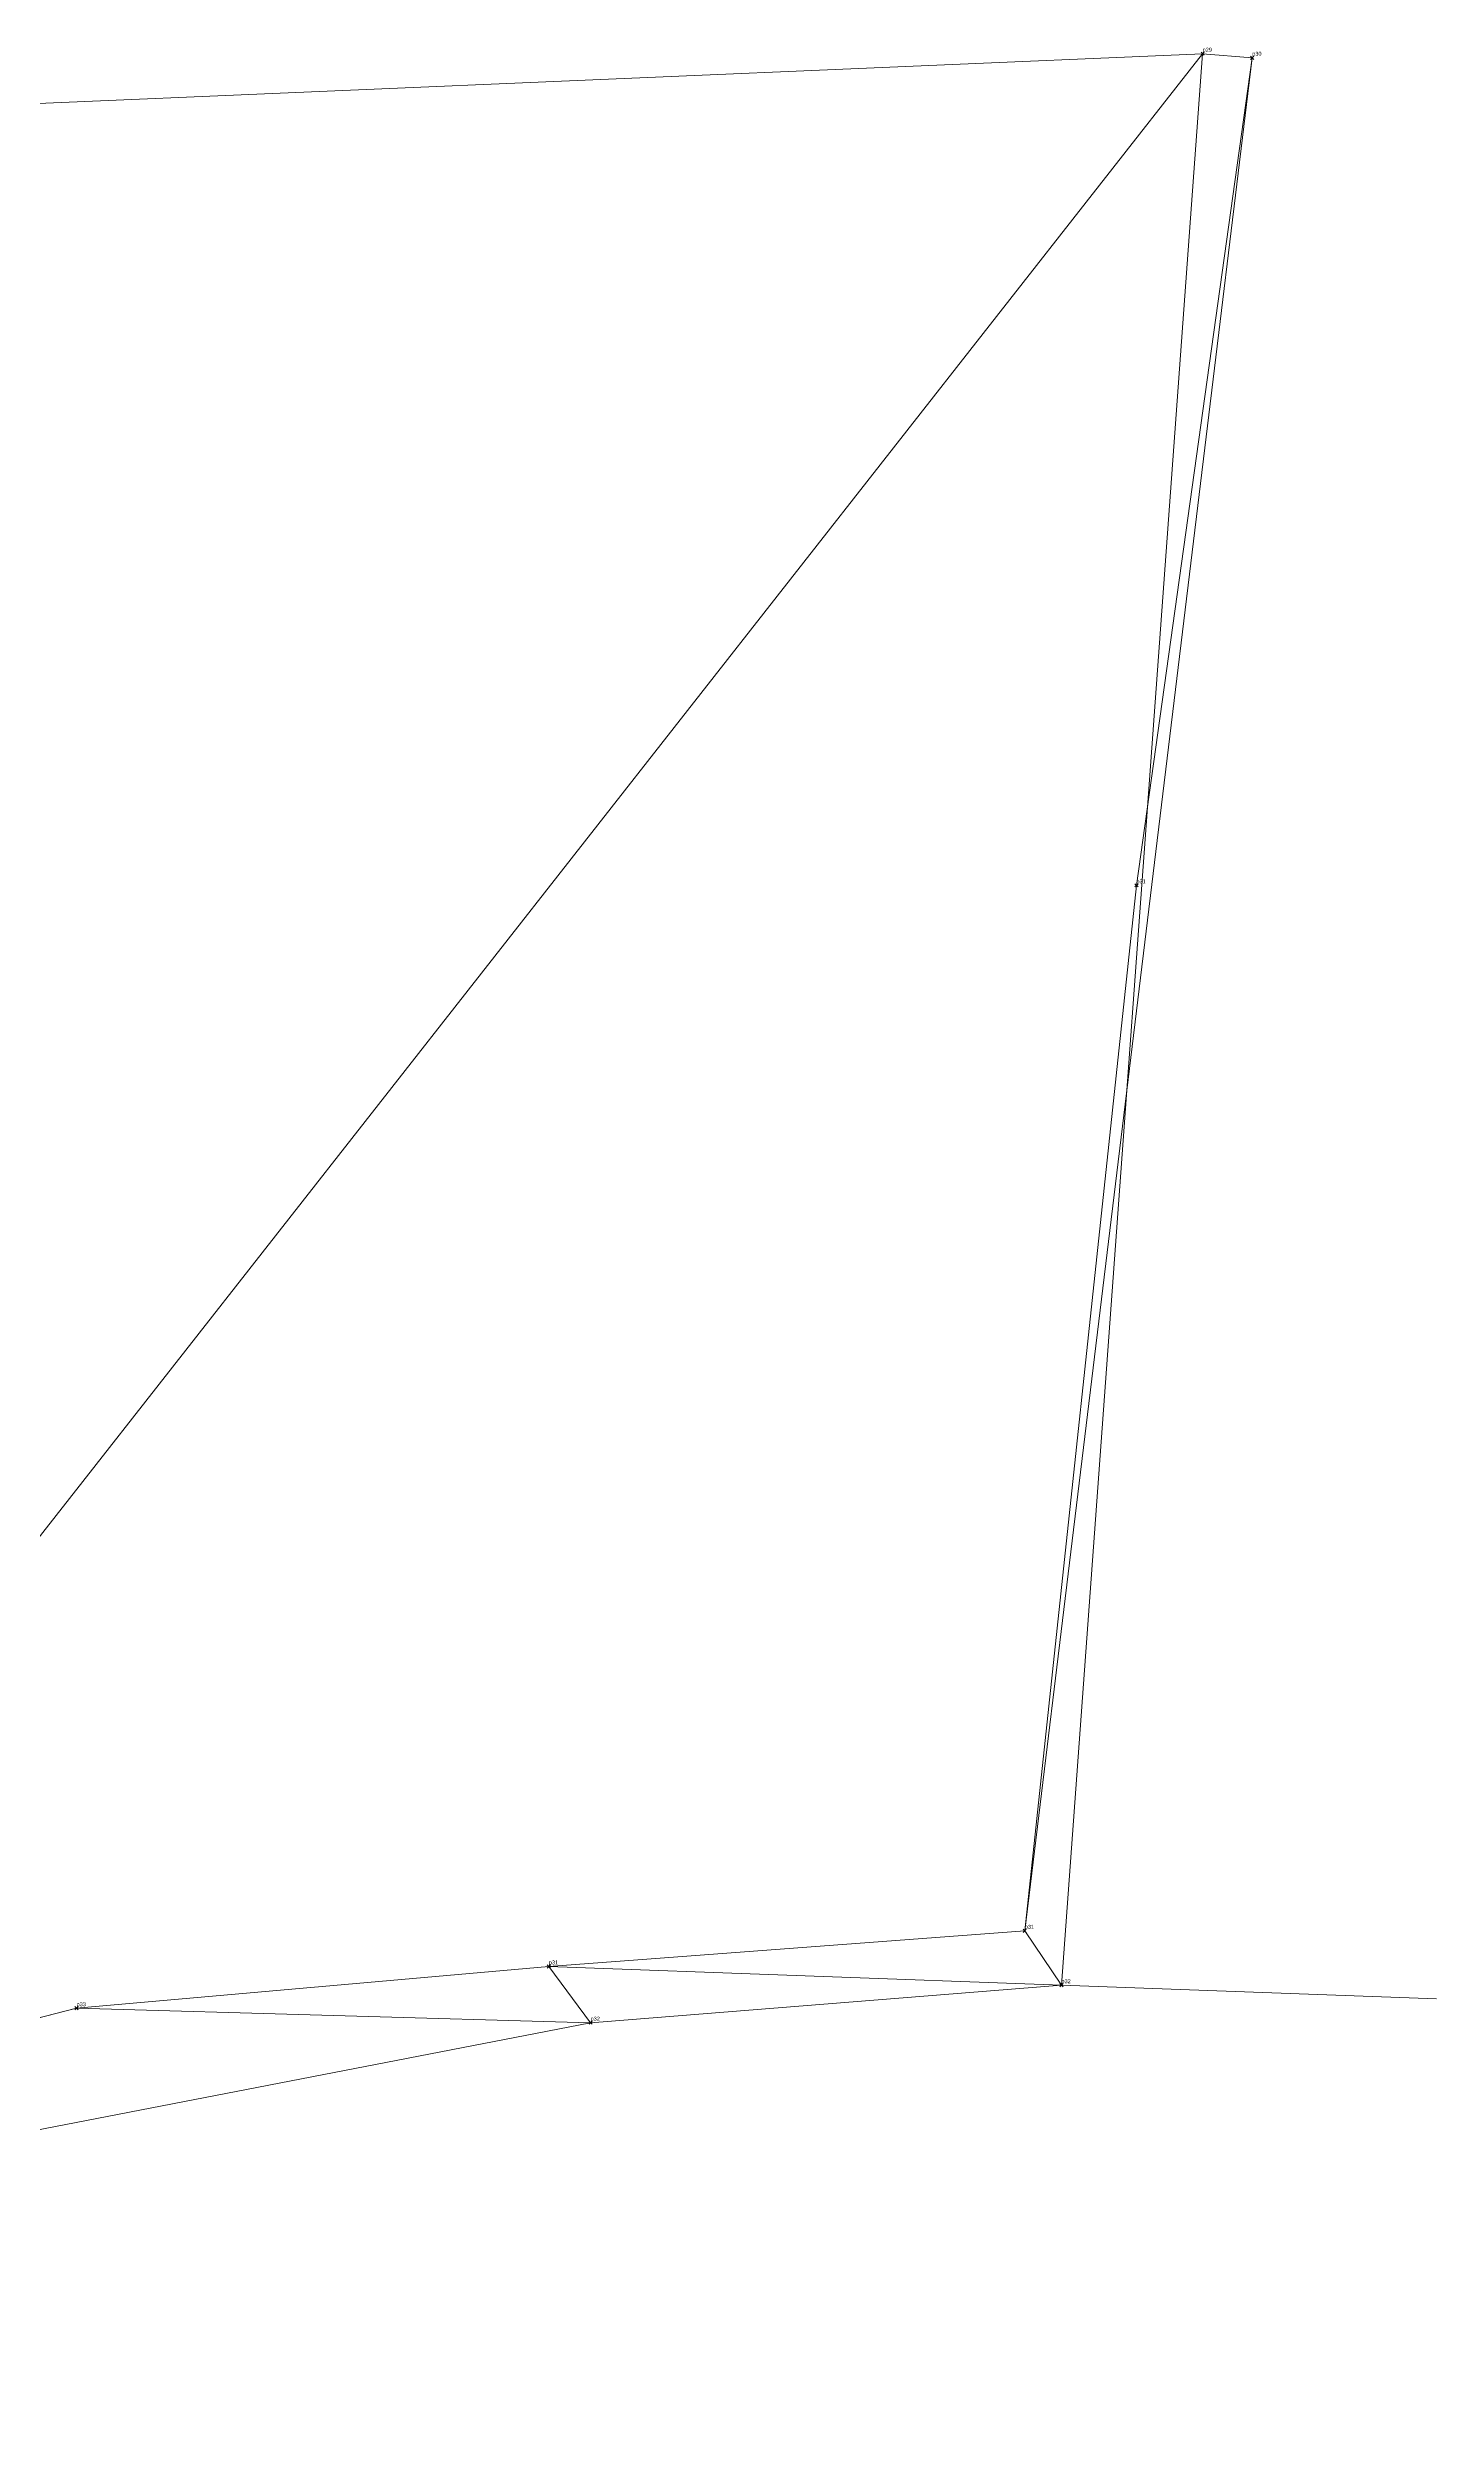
# Model space of a CAD drawing. Header units: millimetres. Extents: x 606072 to 606414, y 1290780 to 1291078.
# Drawn here: x 606240.4 to 606414.3, y 1290779.9 to 1291077.9 of the extents above; entities that cross this region are included whole.
import ezdxf

# ---------------------------------------------------------------- set-up
doc = ezdxf.new("R2010")
doc.units = ezdxf.units.MM
doc.header["$PDMODE"] = 3
doc.header["$PDSIZE"] = 0.2
doc.layers.get('0').update_dxf_attribs({"color": 1, "linetype": 'CONTINUOUS', "lineweight": 100})
doc.layers.add('Point', color=5, linetype='CONTINUOUS', lineweight=100)
doc.layers.add('Point_Name', color=1, linetype='CONTINUOUS', lineweight=100)
doc.styles.get("Standard").update_dxf_attribs({"font": 'arial.ttf', "width": 0.65})

msp = doc.modelspace()

# ---------------------------------------------------------------- linework, layer by layer
at = {"color": 6, "lineweight": 0, "elevation": 75.25}
msp.add_lwpolyline([(606367.39, 1290835.33), (606362.79, 1290842.14), (606391.28, 1291076.61), (606385.07, 1291077.12), (606199.02, 1291069.18), (606195.02, 1291068.82), (606112.72, 1291064.59), (606108.13, 1291021.49), (606098.18, 1290965.64), (606076.65, 1290807.2), (606072.21, 1290805.84), (606072.34, 1290802.17), (606076.13, 1290802.38), (606076.29, 1290802.31), (606072.69, 1290779.86), (606095.76, 1290788.66), (606139.87, 1290789.58), (606134.75, 1290802.54), (606203.68, 1290810.33), (606192.58, 1290819.2), (606244.04, 1290832.45), (606308.42, 1290830.64), (606303.18, 1290837.68), (606367.39, 1290835.33)], dxfattribs=at)
at = {"color": 4, "lineweight": 0}
for points, elevation in [([(606385.07, 1291077.12), (606199.02, 1291069.18), (606189.54, 1291011.15), (606187.93, 1290984.32), (606179.01, 1290951.62), (606178.81, 1290902.71), (606180.44, 1290872.07), (606182.26, 1290854.11), (606191.49, 1290830.5), (606196.84, 1290820.3), (606244.04, 1290832.45), (606303.18, 1290837.68), (606362.79, 1290842.14), (606367.39, 1290835.33), (606385.07, 1291077.12)], 74.31), ([(606139.87, 1290789.58), (606203.68, 1290810.33), (606308.42, 1290830.64), (606367.39, 1290835.33), (606414.35, 1290833.61)], 75.25)]:
    msp.add_lwpolyline(points, dxfattribs=dict(at, elevation=elevation))
at = {"color": 7, "lineweight": 0, "elevation": 76.34}
msp.add_lwpolyline([(606191.5, 1290830.5), (606385.07, 1291077.12), (606391.28, 1291076.61), (606376.78, 1290973.01), (606362.79, 1290842.14), (606367.39, 1290835.33), (606303.18, 1290837.68), (606308.42, 1290830.64), (606244.04, 1290832.45), (606192.58, 1290819.2)], dxfattribs=at)
at = {"layer": 'Point'}
for p in [(606385.07, 1291077.12, 74.31), (606391.28, 1291076.61, 74.61), (606376.78, 1290973.01, 74.14), (606362.79, 1290842.14, 74.36), (606303.18, 1290837.68, 76.01), (606367.39, 1290835.33, 75.25), (606244.04, 1290832.45, 75.53), (606308.42, 1290830.64, 76.63)]:
    msp.add_point(p, dxfattribs=at)

# ---------------------------------------------------------------- texts
at = {"layer": 'Point_Name'}
for s, p in [('p29', (606385.07, 1291077.37)), ('p30', (606391.28, 1291076.86)), ('p31', (606376.78, 1290973.26)), ('p31', (606362.79, 1290842.39)), ('p31', (606303.18, 1290837.93)), ('p32', (606367.39, 1290835.58)), ('p33', (606244.04, 1290832.7)), ('p32', (606308.42, 1290830.89))]:
    msp.add_text(s, height=0.5, dxfattribs=at).set_placement(p)

doc.saveas('drawing.dxf')
